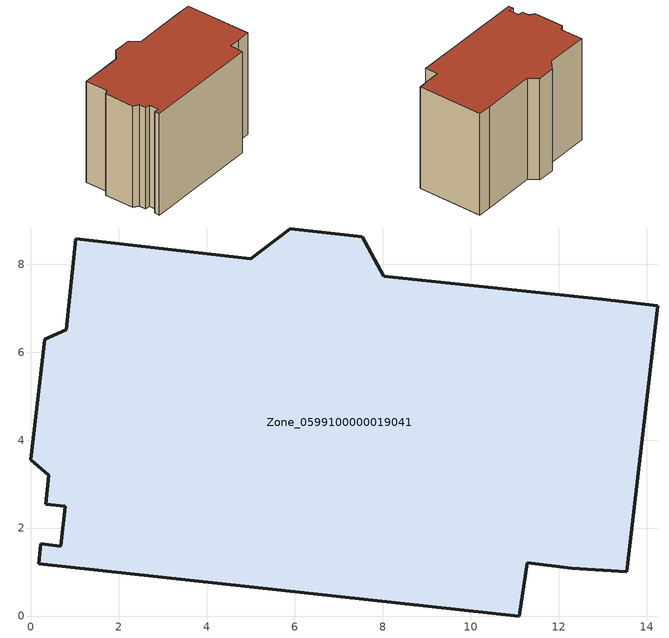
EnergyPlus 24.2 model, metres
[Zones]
Zone_0599100000019041
 floor ground (C_G): 11.29,1.21 11.1,0 0.18,1.19 0.23,1.64 0.68,1.59 0.78,2.5 0.34,2.54 0.41,3.2 0,3.55 0.31,6.29 0.8,6.51 1.02,8.57 5,8.12 5.9,8.8 7.54,8.62 8.02,7.72 12.99,7.2 14.25,7.05 13.55,1 12.3,1.09 z0
 wall outside (C_F): 14.25,7.05 12.99,7.2 8.02,7.72 7.54,8.62 5.9,8.8 5,8.12 1.02,8.57 0.8,6.51 0.31,6.29 0,3.55 0.41,3.2 0.34,2.54 0.78,2.5 0.68,1.59 0.23,1.64 0.18,1.19 11.1,0 11.29,1.21 12.3,1.09 13.55,1 14.25,7.05 z0:9.98
 roof outside (C_R): 13.55,1 14.25,7.05 12.99,7.2 8.02,7.72 7.54,8.62 5.9,8.8 5,8.12 1.02,8.57 0.8,6.51 0.31,6.29 0,3.55 0.41,3.2 0.34,2.54 0.78,2.5 0.68,1.59 0.23,1.64 0.18,1.19 11.1,0 11.29,1.21 12.3,1.09 z9.98
[BUILDING]
Pand.0599100000019041: North Axis=0; Terrain=City; Loads Convergence Tolerance Value=0.04; Temperature Convergence Tolerance Value=0.4; Solar Distribution=FullExterior; Maximum Number of Warmup Days=25; Minimum Number of Warmup Days=1
[Site:Location]
Rotterdam.The.Hague.AP_ZH_NLD Design_Conditions: Latitude=51.96; Longitude=4.45; Time Zone=1; Elevation=-4.5
[SITE:GROUNDTEMPERATURE:BUILDINGSURFACE]
18, 18, 18, 18, 18, 18, 18, 18, 18, 18, 18, 18
[MATERIAL] Thermal Absorptance=0.9; Solar Absorptance=0.7; Visible Absorptance=0.7
Name | Roughness | Thickness | Conductivity | Density | Specific Heat
G.TI.1946 | MediumSmooth | 0.15 | 1 | 540 | 1210
F.TI.1946 | Rough | 0.3 | 0.857143 | 1920 | 840
R.TI.1946 | MediumRough | 0.2 | 0.1 | 1500 | 1000
[CONSTRUCTION]
C_G: G.TI.1946
C_F: F.TI.1946
C_R: R.TI.1946
[ZONE]
Zone_0599100000019041: Type=1; Multiplier=1; Ceiling Height=Autocalculate; Volume=Autocalculate; Floor Area=autocalculate; Part of Total Floor Area=Yes
[ZONEINFILTRATION:DESIGNFLOWRATE]
Infil_Zone_0599100000019041: Zone or ZoneList or Space or SpaceList=Zone_0599100000019041; Schedule=AlwaysOn; Design Flow Rate Calculation Method=Flow/Area; Flow Rate per Floor Area=0.003; Constant Term Coefficient=1; Temperature Term Coefficient=0; Velocity Term Coefficient=0; Velocity Squared Term Coefficient=0
[HVACTEMPLATE:ZONE:IDEALLOADSAIRSYSTEM]
Zone_0599100000019041: Maximum Heating Supply Air Temperature=50; Minimum Cooling Supply Air Temperature=13; Maximum Heating Supply Air Humidity Ratio=0.0156; Minimum Cooling Supply Air Humidity Ratio=0.0077; Heating Limit=NoLimit; Cooling Limit=NoLimit; Dehumidification Control Type=ConstantSensibleHeatRatio; Cooling Sensible Heat Ratio=0.7; Dehumidification Setpoint=60; Humidification Control Type=None; Humidification Setpoint=30; Outdoor Air Method=None; Outdoor Air Flow Rate per Person=0.00944; Outdoor Air Flow Rate per Zone Floor Area=0; Outdoor Air Flow Rate per Zone=0; Demand Controlled Ventilation Type=None; Outdoor Air Economizer Type=NoEconomizer; Heat Recovery Type=None; Sensible Heat Recovery Effectiveness=0.7; Latent Heat Recovery Effectiveness=0.65
[ZONECONTROL:THERMOSTAT]
ThermostatControl_Zone_0599100000019041: Zone or ZoneList=Zone_0599100000019041; Control Type Schedule=DualSetpointControlType; Control 1=Thermostat_Zone_0599100000019041; Temperature Difference Between Cutout And Setpoint=0
[THERMOSTATSETPOINT:DUALSETPOINT]
Thermostat_Zone_0599100000019041: Heating Setpoint Temperature Schedule=HeatingSetpoint_Zone_0599100000019041; Cooling Setpoint Temperature Schedule=CoolingSetpoint_Zone_0599100000019041
[SCHEDULE:COMPACT]
HeatingSetpoint_Zone_0599100000019041: Through: 12/31, For: AllDays, Until: 24:00, 21
CoolingSetpoint_Zone_0599100000019041: Through: 12/31, For: AllDays, Until: 24:00, 24
DualSetpointControlType: Through: 12/31, For: AllDays, Until: 24:00, 4
AlwaysOn: Through: 12/31, For: AllDays, Until: 24:00, 1
